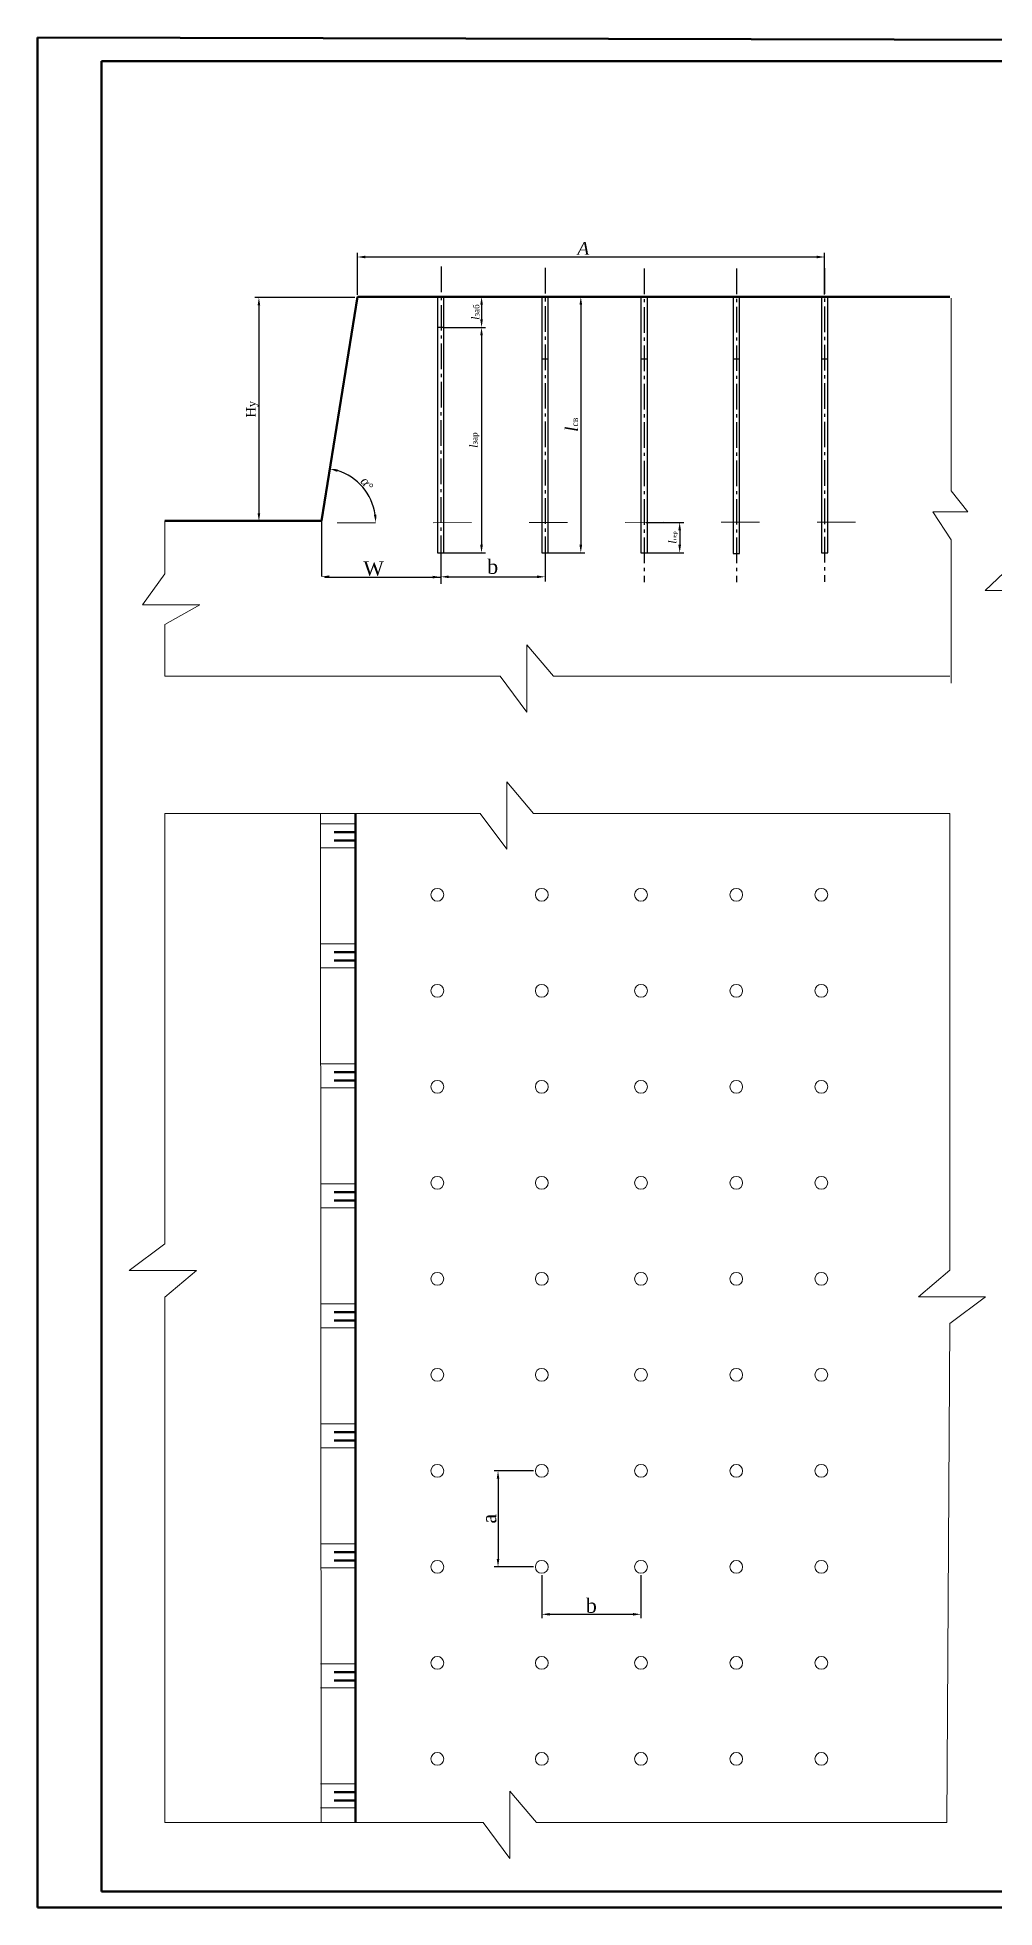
# Model space of a CAD drawing. Header units: millimetres. Extents: x 1400 to 4853, y -623 to 1865.
# Drawn here: x 1400 to 1700, y 968 to 1553 of the extents above; entities that cross this region are included whole.
import ezdxf

# ---------------------------------------------------------------- set-up
doc = ezdxf.new("R2010")
doc.units = ezdxf.units.MM
doc.linetypes.add('ACAD_ISO03W100', pattern=[30, 12, -18])
doc.linetypes.add('gost6', pattern=[12, 8, -1.5, 1, -1.5])
doc.layers.add('Вставка', color=7, linetype='Continuous')
doc.styles.get("Standard").update_dxf_attribs({"font": 'isocpeur.ttf'})
doc.dimstyles.new('ISO-25', dxfattribs={"dimtxt": 2.5, "dimasz": 2.5, "dimexe": 1.25, "dimexo": 0.625, "dimtad": 1, "dimtxsty": 'Standard', "dimcen": 2.5, "dimadec": 0, "dimazin": 0, "dimtfac": 1, "dimtmove": 0, "dimatfit": 3, "dimfxl": 1, "dimarcsym": 0})

# ---------------------------------------------------------------- blocks, each defined once
blk = doc.blocks.new('sdfhyt')
at = {"lineweight": 20}
for centre in [(1839.23, 458.24), (1839.23, 428.24), (1839.23, 398.24), (1839.23, 368.24), (1839.23, 338.24), (1839.23, 308.24), (1839.23, 278.24), (1839.23, 248.24), (1839.23, 218.24), (1839.23, 188.24)]:
    blk.add_circle(centre, 2, dxfattribs=at)
blk = doc.blocks.new('cgbty')
at = {"lineweight": 20}
for p, q in [((1862.39, 557.78), (1856.6, 552.32)), ((1856.58, 552.32), (1866.35, 552.31)), ((1866.33, 552.22), (1862.32, 547.51))]:
    blk.add_line(p, q, dxfattribs=at)
blk = doc.blocks.new('*D144')
at = {"color": 0, "lineweight": -2, "transparency": 16777216}
for p, q in [((1527.22, 1462.24), (1540.47, 1462.24)), ((1539.22, 1459.74), (1539.22, 1394.32)), ((1527.1, 1391.82), (1540.47, 1391.82))]:
    blk.add_line(p, q, dxfattribs=at)
at = {"color": 0, "transparency": 16777216}
for points in [[(1538.81, 1459.74), (1539.64, 1459.74), (1539.22, 1462.24)], [(1538.81, 1394.32), (1539.64, 1394.32), (1539.22, 1391.82)]]:
    blk.add_solid(points, dxfattribs=at)
at = {"layer": 'Defpoints', "color": 0, "transparency": 16777216}
for p in [(1526.59, 1462.24), (1526.48, 1391.82), (1539.22, 1391.82)]:
    blk.add_point(p, dxfattribs=at)
at = {"color": 0, "transparency": 16777216, "insert": (1537.02, 1427.03), "char_height": 2.5, "attachment_point": 5, "rotation": 90}
blk.add_mtext('{\\fTimes New Roman|b0|i1|c204|p18;\\C0;l\\fTimes New Roman|b0|i0|c204|p18;\\H0.75x;зар}', dxfattribs=at)
blk = doc.blocks.new('*D145')
at = {"color": 0, "lineweight": -2, "transparency": 16777216}
for p, q in [((1527.23, 1471.82), (1540.49, 1471.82)), ((1539.24, 1469.32), (1539.24, 1464.74)), ((1527.22, 1462.24), (1540.49, 1462.24))]:
    blk.add_line(p, q, dxfattribs=at)
at = {"color": 0, "transparency": 16777216}
for points in [[(1538.82, 1469.32), (1539.65, 1469.32), (1539.24, 1471.82)], [(1538.82, 1464.74), (1539.65, 1464.74), (1539.24, 1462.24)]]:
    blk.add_solid(points, dxfattribs=at)
at = {"layer": 'Defpoints', "color": 0, "transparency": 16777216}
for p in [(1526.61, 1471.82), (1526.59, 1462.24), (1539.24, 1462.24)]:
    blk.add_point(p, dxfattribs=at)
at = {"color": 0, "transparency": 16777216, "insert": (1537.31, 1467.03), "char_height": 2.5, "attachment_point": 5, "rotation": 90}
blk.add_mtext('{\\fTimes New Roman|b0|i1|c204|p18;\\C0;l\\fTimes New Roman|b0|i0|c204|p18;\\H0.75x;заб}', dxfattribs=at)

msp = doc.modelspace()

# ---------------------------------------------------------------- linework, layer by layer
at = {"color": 3, "lineweight": 80, "ltscale": 0.5}
for p, q in [((2238.1999, 1550.758), (1400.4123, 1552.865)), ((1400.4123, 1552.865), (1400.4123, 968.4713)), ((1400.4123, 968.4713), (2238.1999, 968.4713))]:
    msp.add_line(p, q, dxfattribs=at)
at = {"lineweight": 25}
for p, q in [((1500.4211, 1472.4045), (1500.4211, 1485.4966)), ((1646.4357, 1472.4982), (1646.4357, 1485.4966)), ((1502.9211, 1484.2466), (1643.9357, 1484.2466)), ((1499.6356, 1471.6365), (1468.3972, 1471.6365)), ((1469.6472, 1469.1365), (1469.6472, 1404.1943)), ((1528.0541, 1471.8055), (1538.6223, 1471.8055)), ((1559.753, 1471.8242), (1571.5006, 1471.8242)), ((1570.2506, 1469.3242), (1570.2506, 1394.3177)), ((1527.2, 1462.2386), (1538.6156, 1462.2386)), ((1488.3899, 1401.6943), (1468.3972, 1401.6943)), ((1590.6545, 1401.3274), (1602.4057, 1401.3274)), ((1601.1557, 1398.8274), (1601.1557, 1394.3255)), ((1559.7144, 1391.8177), (1571.5006, 1391.8177)), ((1590.6515, 1391.8255), (1602.4057, 1391.8255)), ((1490.2352, 1384.2108), (1526.5075, 1384.2108)), ((1555.4603, 1104.9685), (1543.1358, 1104.9685)), ((1544.3858, 1102.4685), (1544.3858, 1077.4461)), ((1555.4155, 1074.9461), (1543.1358, 1074.9461)), ((1558.06, 1072.342), (1558.06, 1058.8676)), ((1589.0551, 1072.3233), (1589.0551, 1058.8676)), ((1560.56, 1060.1176), (1586.5551, 1060.1176))]:
    msp.add_line(p, q, dxfattribs=at)
at = {"linetype": 'gost6', "lineweight": 25}
for p, q in [((1526.6229, 1481.2305), (1526.4768, 1382.0919)), ((1559.1345, 1480.872), (1559.0831, 1382.8852)), ((1590.0688, 1480.6007), (1590.0174, 1382.6139)), ((1618.9292, 1480.6253), (1618.8778, 1382.6386)), ((1646.4567, 1480.7782), (1646.4053, 1382.7914))]:
    msp.add_line(p, q, dxfattribs=at)
at = {"lineweight": 50}
for p, q in [((1500.4355, 1471.8197), (1489.1795, 1401.8197)), ((1500.4293, 1471.8197), (1647.438, 1471.8331)), ((1647.4293, 1471.8197), (1685.6028, 1471.8197)), ((1489.1846, 1401.8197), (1440.233, 1401.8197)), ((1499.8043, 1310.3509), (1499.8043, 995.035)), ((1499.8043, 1304.536), (1493.1698, 1304.536)), ((1499.8043, 1301.9585), (1493.1698, 1301.9585)), ((1499.8043, 1267.036), (1493.1698, 1267.036)), ((1499.8043, 1264.4585), (1493.1698, 1264.4585)), ((1499.8043, 1229.536), (1493.1698, 1229.536)), ((1499.8043, 1226.9585), (1493.1698, 1226.9585)), ((1499.8043, 1192.036), (1493.1698, 1192.036)), ((1499.8043, 1189.4585), (1493.1698, 1189.4585)), ((1499.8043, 1154.536), (1493.1698, 1154.536)), ((1499.8043, 1151.9585), (1493.1698, 1151.9585)), ((1499.8043, 1117.036), (1493.1698, 1117.036)), ((1499.8043, 1114.4585), (1493.1698, 1114.4585)), ((1499.8043, 1079.536), (1493.1698, 1079.536)), ((1499.8043, 1076.9585), (1493.1698, 1076.9585)), ((1499.8043, 1042.036), (1493.1698, 1042.036)), ((1499.8043, 1039.4585), (1493.1698, 1039.4585)), ((1499.8043, 1004.536), (1493.1698, 1004.536)), ((1499.8043, 1001.9585), (1493.1698, 1001.9585))]:
    msp.add_line(p, q, dxfattribs=at)
at = {"lineweight": 30}
for p, q in [((1525.4293, 1471.8197), (1525.4293, 1391.8197)), ((1527.4182, 1391.8157), (1527.4293, 1471.8197)), ((1558.0543, 1471.8197), (1558.0543, 1391.8197)), ((1560.0543, 1391.8197), (1560.0543, 1471.8197)), ((1589.0543, 1471.8197), (1589.0543, 1391.8197)), ((1591.0543, 1391.8197), (1591.0543, 1471.8197)), ((1617.8686, 1471.6428), (1617.8686, 1391.6428)), ((1619.8686, 1391.6428), (1619.8686, 1471.6428)), ((1645.4293, 1471.8197), (1645.4293, 1391.8197)), ((1647.4293, 1391.8197), (1647.4293, 1471.8197)), ((1527.4275, 1462.2386), (1525.4275, 1462.2386)), ((1558.058, 1452.4526), (1560.058, 1452.4526)), ((1589.0547, 1452.4646), (1591.0547, 1452.4646)), ((1617.8709, 1452.4644), (1619.8709, 1452.4644)), ((1645.4261, 1452.4502), (1647.4261, 1452.4502)), ((1525.4293, 1391.8197), (1527.4293, 1391.8197)), ((1558.0543, 1391.8197), (1560.0543, 1391.8197)), ((1589.0543, 1391.8197), (1591.0543, 1391.8197)), ((1617.8686, 1391.6428), (1619.8686, 1391.6428)), ((1645.4293, 1391.8197), (1647.4293, 1391.8197))]:
    msp.add_line(p, q, dxfattribs=at)
at = {"lineweight": 20}
for p, q in [((1685.9687, 1471.345), (1685.9687, 1411.2164)), ((1685.9687, 1411.2164), (1691.2302, 1404.645)), ((1691.2302, 1404.645), (1680.2688, 1404.645)), ((1680.2688, 1404.645), (1685.9687, 1395.8831)), ((1440.233, 1385.2007), (1440.233, 1401.8197)), ((1685.9687, 1395.8831), (1685.9687, 1351.0878)), ((1433.2178, 1375.5626), (1440.233, 1385.2007)), ((1451.1944, 1375.5626), (1433.2178, 1375.5626)), ((1440.233, 1369.4293), (1451.1944, 1375.5626)), ((1440.233, 1353.2198), (1440.233, 1369.4293)), ((1561.6847, 1353.2198), (1553.354, 1363.0769)), ((1553.354, 1363.0769), (1553.354, 1342.0484)), ((1545.0234, 1353.2198), (1440.233, 1353.2198)), ((1553.354, 1342.0484), (1545.0234, 1353.2198)), ((1685.6028, 1353.2198), (1561.6847, 1353.2198)), ((1555.4826, 1310.3509), (1547.1519, 1320.2081)), ((1547.1519, 1320.2081), (1547.1519, 1299.1795)), ((1538.8213, 1310.3509), (1440.233, 1310.3509)), ((1440.233, 1175.8461), (1440.233, 1310.3509)), ((1488.8903, 1310.3509), (1489.1362, 995.035)), ((1547.1519, 1299.1795), (1538.8213, 1310.3509)), ((1685.6028, 1310.3509), (1555.4826, 1310.3509)), ((1685.6028, 1310.3509), (1685.6028, 1167.6918)), ((1499.8043, 1307.1015), (1488.8928, 1307.1015)), ((1499.8043, 1299.6015), (1488.8928, 1299.6015)), ((1499.8043, 1299.6015), (1488.9006, 1299.6015)), ((1499.8043, 1269.6015), (1488.8928, 1269.6015)), ((1499.8043, 1269.6015), (1488.9006, 1269.6015)), ((1499.8043, 1262.1015), (1488.8928, 1262.1015)), ((1499.8043, 1262.1015), (1488.9006, 1262.1015)), ((1499.8043, 1232.1015), (1488.8928, 1232.1015)), ((1499.8043, 1232.1015), (1488.9006, 1232.1015)), ((1499.8043, 1224.6015), (1488.8928, 1224.6015)), ((1499.8043, 1224.6015), (1488.9006, 1224.6015)), ((1499.8043, 1194.6015), (1488.8928, 1194.6015)), ((1499.8043, 1194.6015), (1488.9006, 1194.6015)), ((1499.8043, 1187.1015), (1488.8928, 1187.1015)), ((1499.8043, 1187.1015), (1488.9006, 1187.1015)), ((1429.0616, 1167.5155), (1440.233, 1175.8461)), ((1450.0902, 1167.5155), (1429.0616, 1167.5155)), ((1440.233, 1159.1849), (1450.0902, 1167.5155)), ((1685.6028, 1167.6918), (1675.7457, 1159.3612)), ((1440.2004, 995.035), (1440.233, 1159.1849)), ((1499.8043, 1157.1015), (1488.8928, 1157.1015)), ((1499.8043, 1157.1015), (1488.9006, 1157.1015)), ((1675.7457, 1159.3612), (1696.7742, 1159.3612)), ((1696.7742, 1159.3612), (1685.6028, 1151.0306)), ((1499.8043, 1149.6015), (1488.8928, 1149.6015)), ((1499.8043, 1149.6015), (1488.9006, 1149.6015)), ((1685.6028, 1151.0306), (1684.6272, 995.035)), ((1499.8043, 1119.6015), (1488.8928, 1119.6015)), ((1499.8043, 1119.6015), (1488.9006, 1119.6015)), ((1499.8043, 1112.1015), (1488.8928, 1112.1015)), ((1499.8043, 1112.1015), (1488.9006, 1112.1015)), ((1499.8043, 1082.1015), (1488.8928, 1082.1015)), ((1499.8043, 1082.1015), (1488.9006, 1082.1015)), ((1499.8043, 1074.6015), (1488.8928, 1074.6015)), ((1499.8043, 1074.6015), (1488.9006, 1074.6015)), ((1499.8043, 1044.6015), (1488.8928, 1044.6015)), ((1499.8043, 1044.6015), (1488.9006, 1044.6015)), ((1499.8043, 1037.1015), (1488.8928, 1037.1015)), ((1499.8043, 1037.1015), (1488.9006, 1037.1015)), ((1499.8043, 1007.1015), (1488.8928, 1007.1015)), ((1499.8043, 1007.1015), (1488.9006, 1007.1015)), ((1499.8043, 1007.1015), (1488.9006, 1007.1015)), ((1499.8043, 999.6015), (1488.9006, 999.6015)), ((1556.3816, 995.035), (1548.051, 1004.8922)), ((1548.051, 1004.8922), (1548.051, 983.8636)), ((1539.7204, 995.035), (1440.2004, 995.035)), ((1548.051, 983.8636), (1539.7204, 995.035)), ((1684.6272, 995.035), (1556.3816, 995.035))]:
    msp.add_line(p, q, dxfattribs=at)
at = {"linetype": 'ByBlock', "lineweight": 25}
for p, q in [((1489.2046, 1401.7006), (1489.2046, 1384.3789)), ((1526.4782, 1391.824), (1526.4782, 1383.0592)), ((1526.4811, 1392.1848), (1526.4811, 1383.0669)), ((1559.09, 1391.868), (1559.09, 1383.0669)), ((1528.9811, 1384.3169), (1556.59, 1384.3169))]:
    msp.add_line(p, q, dxfattribs=at)
at = {"linetype": 'ACAD_ISO03W100', "lineweight": 20}
msp.add_line((1494.076, 1401.1817), (1657.6763, 1401.4293), dxfattribs=at)
at = {"lineweight": 20}
for centre in [(1525.4293, 1284.9461), (1558.0543, 1284.9461), (1589.0543, 1284.9461), (1645.4293, 1284.9461), (1525.4293, 1254.9461), (1558.0543, 1254.9461), (1589.0543, 1254.9461), (1645.4293, 1254.9461), (1525.4293, 1224.9461), (1558.0543, 1224.9461), (1589.0543, 1224.9461), (1645.4293, 1224.9461), (1525.4293, 1194.9461), (1558.0543, 1194.9461), (1589.0543, 1194.9461), (1645.4293, 1194.9461), (1525.4293, 1164.9461), (1558.0543, 1164.9461), (1589.0543, 1164.9461), (1645.4293, 1164.9461), (1525.4293, 1134.9461), (1558.0543, 1134.9461), (1589.0543, 1134.9461), (1645.4293, 1134.9461), (1525.4293, 1104.9461), (1558.0543, 1104.9461), (1589.0543, 1104.9461), (1645.4293, 1104.9461), (1525.4293, 1074.9461), (1558.0543, 1074.9461), (1589.0543, 1074.9461), (1645.4293, 1074.9461), (1525.4293, 1044.9461), (1558.0543, 1044.9461), (1589.0543, 1044.9461), (1645.4293, 1044.9461), (1525.4293, 1014.9461), (1558.0543, 1014.9461), (1589.0543, 1014.9461), (1645.4293, 1014.9461)]:
    msp.add_circle(centre, 2, dxfattribs=at)
at = {"lineweight": 25}
msp.add_arc((1489.0842, 1401.1946), 17.0919, 8.4993094, 72.486073, dxfattribs=at)
for points in [[(1502.9211, 1484.6633), (1502.9211, 1483.8299), (1500.4211, 1484.2466)], [(1643.9357, 1484.6633), (1643.9357, 1483.8299), (1646.4357, 1484.2466)], [(1469.2305, 1469.1365), (1470.0639, 1469.1365), (1469.6472, 1471.6365)], [(1569.834, 1469.3242), (1570.6673, 1469.3242), (1570.2506, 1471.8242)], [(1494.1318, 1417.0887), (1494.3238, 1417.8996), (1491.7951, 1418.0701)], [(1469.2305, 1404.1943), (1470.0639, 1404.1943), (1469.6472, 1401.6943)], [(1506.4039, 1403.752), (1505.5729, 1403.6894), (1506.1761, 1401.2277)], [(1600.7391, 1398.8274), (1601.5724, 1398.8274), (1601.1557, 1401.3274)], [(1569.834, 1394.3177), (1570.6673, 1394.3177), (1570.2506, 1391.8177)], [(1600.7391, 1394.3255), (1601.5724, 1394.3255), (1601.1557, 1391.8255)], [(1543.9691, 1102.4685), (1544.8024, 1102.4685), (1544.3858, 1104.9685)], [(1543.9691, 1077.4461), (1544.8024, 1077.4461), (1544.3858, 1074.9461)], [(1560.56, 1060.5342), (1560.56, 1059.7009), (1558.06, 1060.1176)], [(1586.5551, 1060.5342), (1586.5551, 1059.7009), (1589.0551, 1060.1176)]]:
    msp.add_solid(points, dxfattribs=at)
at = {"linetype": 'ByBlock', "lineweight": 25}
for points in [[(1491.6824, 1384.7551), (1491.6824, 1383.9218), (1489.1824, 1384.3385)], [(1523.9782, 1384.6317), (1523.9782, 1383.7983), (1526.4782, 1384.215)], [(1528.9811, 1384.7336), (1528.9811, 1383.9003), (1526.4811, 1384.3169)], [(1556.59, 1384.7336), (1556.59, 1383.9003), (1559.09, 1384.3169)]]:
    msp.add_solid(points, dxfattribs=at)
at = {"layer": 'Вставка', "lineweight": 50}
for p, q in [((1420.4123, 1545.4707), (2233.1999, 1545.4707)), ((1420.4123, 973.4713), (1420.4123, 1545.4707)), ((2233.1999, 973.4713), (1420.4123, 973.4713))]:
    msp.add_line(p, q, dxfattribs=at)

# ---------------------------------------------------------------- block references
at = {"lineweight": 25}
for name, p in [('cgbty', (-159.933, 827.7573)), ('sdfhyt', (-220.3985, 826.7015))]:
    msp.add_blockref(name, p, dxfattribs=at)

# ---------------------------------------------------------------- texts
at = {"lineweight": 25, "attachment_point": 1}
for s, insert, char_height, width in [('{\\fTimes New Roman|b0|i1|c0|p18;A}', (1569.1794, 1488.9262), 4, 74.756337), ('{\\fTimes New Roman|b0|i0|c0|p18;\\H1.8x;W}', (1502.2994, 1389.1733), 2.5, 2.988234)]:
    msp.add_mtext(s, dxfattribs=dict(at, insert=insert, char_height=char_height, width=width))
at = {"lineweight": 25, "attachment_point": 5}
for s, insert, char_height, rotation in [('{\\fTimes New Roman|b0|i0|c204|p18;\\H1.2x;\\C0;Н\\H0.8333x;у}', (1467.5639, 1436.6654), 2.5, 90), ('{\\fTimes New Roman|b0|i1|c204|p18;\\C0;l\\fTimes New Roman|b0|i0|c204|p18;\\H0.5x;св}', (1567.4155, 1431.821), 4, 90), ('{\\fTimes New Roman|b0|i1|c161|p18;\\H1.167x;α\\fTimes New Roman|b0|i1|c204|p18;\\H0.8569x;°}', (1503.5083, 1413.5107), 2.5, 310.4926912), ('{\\fTimes New Roman|b0|i1|c204|p18;\\C0;l\\fTimes New Roman|b0|i0|c204|p18;\\H0.5x;пер}', (1599.0724, 1396.5765), 2.5, 90), ('{\\fTimes New Roman|b0|i0|c0|p18;\\H1.8x;a}', (1541.6287, 1089.9893), 2.5, 90)]:
    msp.add_mtext(s, dxfattribs=dict(at, insert=insert, char_height=char_height, rotation=rotation))
at = {"linetype": 'ByBlock', "lineweight": 25, "insert": (1542.715, 1387.4583), "char_height": 2.5, "attachment_point": 5}
msp.add_mtext('{\\fTimes New Roman|b0|i0|c0|p18;\\H1.8x;b}', dxfattribs=at)
at = {"lineweight": 25, "insert": (1573.5576, 1062.8038), "char_height": 2.5, "attachment_point": 5}
msp.add_mtext('{\\fTimes New Roman|b0|i0|c0|p18;\\H1.8x;b}', dxfattribs=at)

# ---------------------------------------------------------------- dimensions: what is measured, and where the dimension line sits
for base, p1, p2, text, picture, middle in [((1539.2351, 1462.2386), (1526.609, 1471.8221), (1526.5949, 1462.2386), '{\\fTimes New Roman|b0|i1|c204|p18;\\C0;l\\fTimes New Roman|b0|i0|c204|p18;\\H0.75x;заб}', '*D145', (1537.307, 1467.0304)), ((1539.2244, 1391.8197), (1526.5949, 1462.2386), (1526.4782, 1391.8197), '{\\fTimes New Roman|b0|i1|c204|p18;\\C0;l\\fTimes New Roman|b0|i0|c204|p18;\\H0.75x;зар}', '*D144', (1537.0218, 1427.0292))]:
    dim = msp.add_linear_dim(base=base, p1=p1, p2=p2, angle=90, text=text, dimstyle='ISO-25')
    dim.commit()
    dim.dimension.update_dxf_attribs({"geometry": picture, "text_midpoint": middle})

doc.saveas('drawing.dxf')
